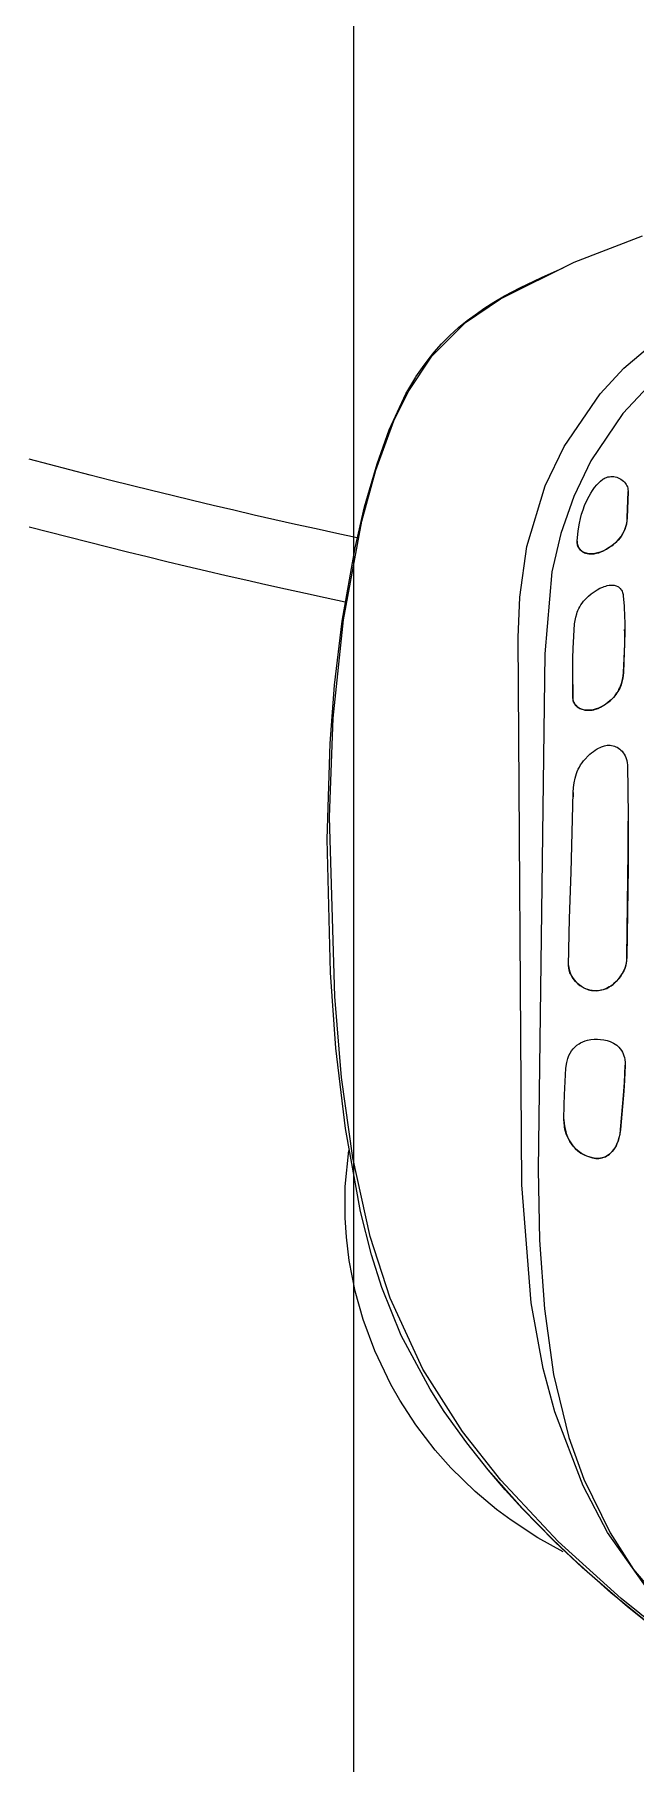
# Model space of a CAD drawing. Header units: inches. Extents: x 5931 to 10048, y 0 to 3185.
# Drawn here: x 7212.13 to 7215.43, y 950.05 to 959.54 of the extents above; entities that cross this region are included whole.
import ezdxf

# ---------------------------------------------------------------- set-up
doc = ezdxf.new("R2010")
doc.units = ezdxf.units.IN
doc.header["$LTSCALE"] = 48
doc.header["$MEASUREMENT"] = 0
doc.linetypes.add('DASHDOT2', pattern=[0.5, 0.25, -0.125, 0, -0.125])
for name, color, linetype in [('A-Eqpm-NIC', 8, 'DASHDOT2'), ('A-Flor-Case-Full Height', 8, 'Continuous'), ('A-Flor-Pattern', 8, 'Continuous')]:
    doc.layers.add(name, color=color, linetype=linetype)

# ---------------------------------------------------------------- blocks, each defined once
blk = doc.blocks.new('Precor_r815')
for p, q in [((6.4428, 55.4375), (6.4428, 55.4375)), ((6.4471, 55.2883), (6.4471, 55.2882)), ((6.5823, 55.0981), (6.5823, 55.098)), ((6.4678, 54.4064), (6.4678, 54.4063)), ((6.7473, 54.263), (6.7473, 54.263)), ((6.5946, 54.2067), (6.5946, 54.2067)), ((6.7453, 53.7212), (6.7453, 53.7211)), ((6.4489, 52.7819), (6.4489, 52.7818)), ((6.6145, 52.5894), (6.6145, 52.5894)), ((6.4592, 52.1643), (6.4592, 52.1642)), ((6.484, 51.7976), (6.484, 51.7975)), ((6.7958, 51.8552), (6.7958, 51.8551)), ((6.6387, 51.6354), (6.6387, 51.6354))]:
    blk.add_line(p, q)
for points in [[(6.2765, 48.95), (6.4816, 49.1212), (6.8266, 49.4459), (7.1427, 49.7964), (7.3533, 50.0748), (7.5714, 50.431), (7.7516, 50.8349), (7.8603, 51.1865), (7.9565, 51.6368), (8.0189, 52.0944), (8.0559, 52.5557), (8.0846, 53.5806), (8.064, 54.1451), (8.0076, 54.7066), (7.9061, 55.2697), (7.8307, 55.5594), (7.731, 55.8412), (7.6528, 56.0074), (7.5229, 56.2103), (7.3372, 56.4019), (7.1448, 56.537), (6.7394, 56.7469), (6.3633, 56.8969)], [(5.144, 48.2211), (5.1769, 48.2546), (5.4508, 48.3978), (5.8771, 48.7036), (6.0517, 48.8574), (6.3118, 49.1398), (6.5563, 49.499), (6.6906, 49.7638), (6.8459, 50.1876), (6.9095, 50.4343), (6.9756, 50.8092), (7.0277, 51.4829), (7.0467, 54.6051), (7.0381, 54.835), (6.9996, 55.1244), (6.8993, 55.4696), (6.7953, 55.6951), (6.5962, 55.9964), (6.4669, 56.1425), (6.2292, 56.3498), (6.0205, 56.4849), (5.5602, 56.6984), (5.4924, 56.7078)], [(7.6095, 56.0922), (7.5743, 56.1455), (7.5374, 56.1974), (7.5088, 56.2339), (7.4683, 56.2806), (7.4225, 56.3283), (7.3746, 56.3731), (7.3273, 56.4134), (7.284, 56.4471), (7.2302, 56.4856), (7.1815, 56.5178), (7.1217, 56.5541), (7.0341, 56.6026), (6.9193, 56.6597), (6.8004, 56.7146)], [(5.4203, 56.5649), (5.6659, 56.473), (5.9079, 56.3593), (6.1615, 56.1924), (6.3055, 56.0672), (6.471, 55.8835), (6.6475, 55.6135), (6.742, 55.4103), (6.8133, 55.1976), (6.8617, 54.9791), (6.9015, 54.5125), (6.9374, 51.5698), (6.9305, 51.166), (6.9033, 50.7747), (6.8523, 50.4004), (6.7683, 50.0408), (6.686, 49.8031), (6.5421, 49.4965), (6.4136, 49.2873), (6.1535, 48.9682), (5.8993, 48.7325), (5.6525, 48.5472), (5.1394, 48.2311)], [(7.5314, 50.3152), (7.6913, 50.6223), (7.7975, 50.8959), (7.8541, 51.082), (7.9147, 51.3304), (7.9977, 51.8037), (8.0494, 52.2622), (8.0794, 52.6929), (8.0977, 53.4539), (8.081, 53.9993), (8.0564, 54.334), (8.015, 54.6977), (7.9441, 55.1176), (7.8915, 55.3509), (7.823, 55.5965), (7.7562, 55.7892), (7.6644, 55.996), (7.6096, 56.0913)], [(6.5948, 55.4972), (6.5816, 55.5076), (6.5746, 55.5122), (6.5692, 55.5152), (6.5615, 55.5185), (6.5535, 55.5209), (6.5453, 55.5226), (6.5372, 55.5234), (6.5294, 55.5235), (6.5217, 55.5229), (6.5141, 55.5216), (6.5045, 55.519), (6.4969, 55.5162), (6.4896, 55.5127), (6.4826, 55.5086), (6.4755, 55.5035), (6.4688, 55.4978), (6.4627, 55.4914), (6.4564, 55.4834), (6.4526, 55.4773), (6.4493, 55.471), (6.4468, 55.4643), (6.445, 55.4578), (6.444, 55.4511), (6.4428, 55.4375)], [(6.7229, 55.1549), (6.7169, 55.2136), (6.7103, 55.2573), (6.7048, 55.2834), (6.6983, 55.3085), (6.6906, 55.3332), (6.6819, 55.3575), (6.6665, 55.3935), (6.6578, 55.411), (6.6483, 55.4281), (6.638, 55.4447), (6.6269, 55.4607), (6.6147, 55.4759), (6.5948, 55.4972)], [(6.4471, 55.2882), (6.4428, 55.4375)], [(6.4428, 55.4375), (6.4471, 55.2883)], [(6.4471, 55.2883), (6.4495, 55.2703), (6.4525, 55.2524), (6.4565, 55.2349), (6.4605, 55.222), (6.4638, 55.2137), (6.4676, 55.2055), (6.4764, 55.1896), (6.4866, 55.1746), (6.498, 55.1604), (6.5103, 55.1474), (6.5235, 55.1354), (6.5376, 55.1245), (6.5473, 55.1179), (6.5621, 55.109), (6.5823, 55.0981)], [(6.5823, 55.098), (6.5622, 55.1097), (6.5426, 55.1221), (6.5331, 55.1287), (6.5239, 55.1356), (6.5151, 55.143), (6.5043, 55.1533), (6.4921, 55.1672), (6.4811, 55.1821), (6.4716, 55.1981), (6.4634, 55.2149), (6.4568, 55.2324), (6.4519, 55.2504), (6.4487, 55.2687), (6.4471, 55.2882)], [(6.5823, 55.0981), (6.5965, 55.0927), (6.6109, 55.0879), (6.6181, 55.0859), (6.6254, 55.0843), (6.6328, 55.083), (6.6408, 55.0823), (6.6494, 55.0822), (6.658, 55.0828), (6.6665, 55.0842), (6.672, 55.0855), (6.6786, 55.0877), (6.685, 55.0903), (6.6912, 55.0936), (6.6951, 55.0961), (6.6997, 55.0996), (6.7041, 55.1035), (6.7089, 55.1089), (6.7139, 55.1162), (6.7166, 55.1214), (6.7188, 55.1269), (6.7205, 55.1323), (6.7218, 55.1379), (6.7226, 55.1436), (6.7229, 55.1493), (6.7229, 55.1549)], [(6.7229, 55.1548), (6.7221, 55.142), (6.7212, 55.1356), (6.7197, 55.1294), (6.7182, 55.1249), (6.7155, 55.119), (6.7123, 55.1135), (6.7086, 55.1084), (6.7048, 55.1042), (6.7007, 55.1003), (6.6962, 55.0968), (6.6927, 55.0944), (6.6876, 55.0915), (6.6824, 55.089), (6.677, 55.087), (6.6678, 55.0844), (6.6591, 55.083), (6.6503, 55.0823), (6.6414, 55.0823), (6.629, 55.0834), (6.6167, 55.0856), (6.6046, 55.089), (6.5931, 55.0933), (6.5823, 55.098)], [(6.4698, 54.8432), (6.4653, 54.7832), (6.4621, 54.723), (6.4613, 54.6929), (6.4612, 54.6327), (6.4636, 54.519), (6.4678, 54.4064)], [(6.6138, 54.8778), (6.5979, 54.8857), (6.5819, 54.8929), (6.5737, 54.8961), (6.5655, 54.8988), (6.5571, 54.901), (6.5464, 54.903), (6.5399, 54.9037), (6.5334, 54.9039), (6.5268, 54.9037), (6.5203, 54.9029), (6.5138, 54.9016), (6.5076, 54.8996), (6.5002, 54.8962), (6.496, 54.8936), (6.4921, 54.8907), (6.4885, 54.8874), (6.4851, 54.8838), (6.4822, 54.8799), (6.4795, 54.8757), (6.4762, 54.869), (6.4738, 54.8628), (6.4719, 54.8564), (6.4706, 54.8498), (6.4698, 54.8432)], [(6.7382, 54.6832), (6.7345, 54.7022), (6.7304, 54.721), (6.7254, 54.7396), (6.7224, 54.7487), (6.7186, 54.7589), (6.7136, 54.77), (6.7081, 54.7808), (6.702, 54.7914), (6.6953, 54.8016), (6.6881, 54.8115), (6.6803, 54.8209), (6.6686, 54.8334), (6.6613, 54.8404), (6.646, 54.8535), (6.6301, 54.8658), (6.6138, 54.8778)], [(6.4678, 54.4063), (6.4617, 54.5644), (6.4608, 54.6096), (6.4612, 54.6321), (6.462, 54.6514)], [(6.7473, 54.263), (6.7473, 54.375), (6.746, 54.4871), (6.7445, 54.5431), (6.7382, 54.6832)], [(6.4678, 54.4064), (6.4706, 54.3856), (6.4739, 54.3651), (6.4785, 54.3449), (6.4814, 54.3351), (6.4849, 54.3253), (6.489, 54.3158), (6.4935, 54.3064), (6.4986, 54.2973), (6.5041, 54.2884), (6.51, 54.2797), (6.523, 54.2633), (6.5368, 54.2486), (6.5517, 54.2352), (6.5676, 54.2231), (6.5759, 54.2176), (6.5946, 54.2067)], [(6.5946, 54.2067), (6.5766, 54.2184), (6.559, 54.2307), (6.5423, 54.244), (6.5306, 54.2549), (6.5232, 54.2627), (6.5163, 54.271), (6.5099, 54.2796), (6.5039, 54.2886), (6.4983, 54.2979), (6.4931, 54.3075), (6.4884, 54.3173), (6.4808, 54.3365), (6.475, 54.3558), (6.4709, 54.3755), (6.4694, 54.3855), (6.4678, 54.4063)], [(6.7473, 54.263), (6.7459, 54.2505), (6.7447, 54.2444), (6.7434, 54.2399), (6.7412, 54.2341), (6.7383, 54.2286), (6.7349, 54.2233), (6.731, 54.2184), (6.7269, 54.214), (6.7225, 54.21), (6.7177, 54.2063), (6.7138, 54.2037), (6.708, 54.2004), (6.702, 54.1976), (6.6958, 54.1952), (6.6902, 54.1935), (6.6806, 54.1913), (6.6708, 54.19), (6.6609, 54.1896), (6.6509, 54.1899), (6.6409, 54.191), (6.631, 54.1929), (6.6213, 54.1956), (6.614, 54.1982), (6.6075, 54.2008), (6.5946, 54.2067)], [(6.5946, 54.2067), (6.6062, 54.2019), (6.6179, 54.1974), (6.6298, 54.1936), (6.6415, 54.191), (6.6521, 54.1898), (6.6628, 54.1895), (6.6736, 54.1903), (6.6789, 54.1911), (6.6872, 54.1928), (6.6953, 54.1951), (6.7032, 54.1982), (6.7118, 54.2026), (6.7176, 54.2063), (6.723, 54.2105), (6.728, 54.2152), (6.7326, 54.2203), (6.7367, 54.2259), (6.7401, 54.2319), (6.7422, 54.2367), (6.7442, 54.243), (6.7456, 54.2496), (6.7473, 54.263)], [(6.7472, 54.3368), (6.7473, 54.263)], [(6.589, 53.9817), (6.5729, 53.9872), (6.5648, 53.9893), (6.5586, 53.9904), (6.5502, 53.991), (6.5417, 53.9907), (6.5333, 53.9896), (6.5252, 53.9877), (6.5177, 53.9852), (6.5105, 53.9821), (6.5035, 53.9785), (6.4949, 53.9728), (6.4882, 53.9676), (6.482, 53.9618), (6.4761, 53.9556), (6.4697, 53.9477), (6.464, 53.9394), (6.459, 53.9306), (6.4548, 53.9209), (6.4527, 53.915), (6.4496, 53.903), (6.4472, 53.8906), (6.4453, 53.8781)], [(6.7453, 53.7212), (6.7427, 53.7485), (6.7393, 53.7755), (6.7344, 53.8022), (6.731, 53.8153), (6.727, 53.8283), (6.7222, 53.841), (6.7167, 53.8536), (6.7105, 53.8658), (6.7037, 53.8778), (6.6963, 53.8894), (6.6882, 53.9007), (6.6797, 53.9116), (6.6626, 53.9303), (6.6535, 53.9391), (6.6439, 53.9474), (6.634, 53.9552), (6.6237, 53.9624), (6.6131, 53.969), (6.589, 53.9817)], [(6.4453, 53.8781), (6.4426, 53.5858), (6.443, 53.2935), (6.4489, 52.7819)], [(6.7702, 52.7343), (6.7644, 53.0009), (6.755, 53.2666), (6.7453, 53.7212)], [(6.7453, 53.7211), (6.7456, 53.6953)], [(6.4489, 52.7818), (6.4416, 53.3847), (6.4424, 53.5565)], [(6.4489, 52.7819), (6.4512, 52.7639), (6.454, 52.746), (6.4579, 52.7285), (6.4632, 52.7114), (6.4666, 52.7031), (6.4746, 52.687), (6.4841, 52.6716), (6.4949, 52.657), (6.508, 52.6421), (6.5224, 52.6284), (6.5301, 52.6222), (6.5381, 52.6163), (6.5464, 52.6109), (6.5562, 52.6053), (6.5678, 52.5999), (6.5798, 52.5955), (6.5921, 52.5923), (6.599, 52.5911), (6.6145, 52.5894)], [(6.6145, 52.5894), (6.5868, 52.5946), (6.5733, 52.5982), (6.5603, 52.6032), (6.548, 52.6096), (6.5363, 52.6172), (6.5252, 52.6258), (6.5164, 52.6337), (6.5096, 52.6403), (6.497, 52.6545), (6.4857, 52.6697), (6.4756, 52.6857), (6.4669, 52.7028), (6.4596, 52.7206), (6.4542, 52.7389), (6.4523, 52.7482), (6.4507, 52.7587), (6.4489, 52.7818)], [(6.7702, 52.7343), (6.7666, 52.7099), (6.7638, 52.698), (6.7601, 52.6865), (6.7577, 52.681), (6.7522, 52.6702), (6.7457, 52.6599), (6.7384, 52.6501), (6.7289, 52.6391), (6.7186, 52.6289), (6.7075, 52.6196), (6.6955, 52.6112), (6.6823, 52.6038), (6.6685, 52.5978), (6.6613, 52.5953), (6.6541, 52.5933), (6.6446, 52.5915), (6.6318, 52.5901), (6.6145, 52.5894)], [(6.6145, 52.5894), (6.6401, 52.5915), (6.6527, 52.5935), (6.665, 52.5967), (6.6769, 52.6012), (6.6884, 52.607), (6.6993, 52.6137), (6.7125, 52.6236), (6.7225, 52.6326), (6.7317, 52.6422), (6.7403, 52.6526), (6.749, 52.6651), (6.7565, 52.6783), (6.7597, 52.6851), (6.7624, 52.6921), (6.7647, 52.6992), (6.7671, 52.709), (6.7684, 52.7174), (6.7702, 52.7343)], [(6.7852, 52.1469), (6.7806, 52.1793), (6.7751, 52.203), (6.7686, 52.2204), (6.7621, 52.2334), (6.7544, 52.2459), (6.7456, 52.2576), (6.7356, 52.2684), (6.7247, 52.2783), (6.7128, 52.287), (6.7037, 52.2926), (6.6917, 52.2986), (6.6793, 52.3036), (6.6664, 52.3075), (6.647, 52.3114), (6.6296, 52.313), (6.612, 52.3131), (6.5945, 52.3119), (6.5763, 52.3092), (6.5584, 52.3051), (6.5412, 52.2992), (6.5238, 52.2909), (6.5142, 52.2849), (6.5052, 52.2782), (6.4929, 52.2667), (6.4857, 52.2581), (6.4793, 52.2488), (6.4738, 52.2389), (6.4693, 52.2289), (6.4657, 52.2188), (6.463, 52.2085), (6.4611, 52.198), (6.4596, 52.1809), (6.4592, 52.1643)], [(6.4592, 52.1643), (6.4627, 52.0783), (6.4665, 52.0169), (6.484, 51.7976)], [(6.484, 51.7975), (6.4683, 51.9919), (6.4634, 52.0656), (6.4592, 52.1642)], [(6.7958, 51.8552), (6.7941, 51.9379), (6.7921, 51.9961), (6.7852, 52.1469)], [(6.484, 51.7976), (6.4881, 51.7734), (6.4931, 51.7496), (6.4962, 51.7379), (6.4998, 51.7264), (6.504, 51.7152), (6.5093, 51.7038), (6.5156, 51.6924), (6.5229, 51.6816), (6.5311, 51.6714), (6.5369, 51.6651), (6.5446, 51.6579), (6.5529, 51.6514), (6.5618, 51.6457), (6.5681, 51.6424), (6.5763, 51.6388), (6.5849, 51.636), (6.5937, 51.6339), (6.6027, 51.6327), (6.6118, 51.6322), (6.6209, 51.6326), (6.63, 51.6337), (6.6387, 51.6354)], [(6.6387, 51.6354), (6.6198, 51.6329), (6.6104, 51.6324), (6.6034, 51.6326), (6.594, 51.6337), (6.5848, 51.6358), (6.5759, 51.6389), (6.5674, 51.6426), (6.5597, 51.6469), (6.5523, 51.6518), (6.5454, 51.6572), (6.5396, 51.6623), (6.5304, 51.6721), (6.5222, 51.6827), (6.5148, 51.694), (6.5091, 51.7043), (6.5047, 51.7133), (6.5007, 51.7226), (6.4972, 51.732), (6.4914, 51.7514), (6.4873, 51.7711), (6.484, 51.7975)], [(6.6387, 51.6354), (6.6697, 51.6464), (6.6846, 51.653), (6.6988, 51.6609), (6.7122, 51.6702), (6.7246, 51.6809), (6.7361, 51.6926), (6.7441, 51.7019), (6.754, 51.7153), (6.7629, 51.7292), (6.7707, 51.7437), (6.7761, 51.7555), (6.7829, 51.7734), (6.7882, 51.7916), (6.7921, 51.8102), (6.7934, 51.8195), (6.7949, 51.8361), (6.7958, 51.8552)], [(6.7958, 51.8551), (6.7935, 51.8318), (6.7906, 51.8087), (6.7861, 51.7859), (6.7831, 51.7747), (6.7764, 51.7556), (6.7681, 51.738), (6.7581, 51.721), (6.7466, 51.7049), (6.7335, 51.6897), (6.7191, 51.6758), (6.7113, 51.6695), (6.7033, 51.6636), (6.6949, 51.6583), (6.6806, 51.6508), (6.667, 51.6451), (6.6387, 51.6354)], [(6.8, 49.3884), (6.939, 49.468), (7.0865, 49.5684), (7.1659, 49.6298), (7.2838, 49.7322), (7.4169, 49.8671), (7.5038, 49.9689), (7.61, 50.1123), (7.6989, 50.254), (7.7471, 50.342), (7.8357, 50.5344), (7.8994, 50.713), (7.9429, 50.8745), (7.9759, 51.0498), (7.9915, 51.1828), (7.9984, 51.2941), (7.9983, 51.4725), (7.9791, 51.6782)], [(5.1459, 48.1826), (5.5321, 48.4077), (5.8514, 48.6152), (6.0181, 48.7339), (6.2277, 48.8941), (6.5369, 49.1539), (6.7432, 49.3452), (6.8611, 49.4623), (7.0244, 49.636), (7.2122, 49.8564), (7.3302, 50.0098), (7.4542, 50.189), (7.5314, 50.3152)], [(5.1454, 48.1818), (5.33, 48.2877), (5.6129, 48.4602), (5.9495, 48.6853), (6.22, 48.8873), (6.4465, 49.0738), (6.6957, 49.2981), (6.843, 49.4424), (7.0251, 49.6357), (7.1192, 49.7421), (7.2207, 49.8678)]]:
    blk.add_lwpolyline(points)
for radius, start, end in [(33.373, 275.15825, 287.04912), (36.627, 282.507, 285.41702), (37, 282.48486, 285.25778)]:
    blk.add_arc((0, 90.9313), radius, start, end)
blk = doc.blocks.new('floor pattern 1st floor')
at = {"layer": 'A-Flor-Pattern'}
h = blk.add_hatch(dxfattribs=at)
h.set_pattern_fill('WOODS_BOARD_WIDE', color=256, scale=3, pattern_type=2)
h.set_pattern_definition([(0, (2343, 1229.155), (0, 6), []), (90, (2343, 1229.155), (-12, 12), [6, -42]), (90, (2367, 1235.155), (-12, 12), [6, -42])])
edge = h.paths.add_edge_path(flags=16)
edge.add_line((2149.545, 1020.6322), (2161.545, 1020.6322))
edge.add_ellipse((2161.545, 1015.6322), major_axis=(-3.5355, -3.5355), ratio=1, start_angle=135, end_angle=225, ccw=False)
edge.add_line((2166.545, 1015.6322), (2166.545, 984.6322))
edge.add_ellipse((2161.545, 984.6322), major_axis=(3.5355, -3.5355), ratio=1, start_angle=315, end_angle=405, ccw=False)
edge.add_line((2161.545, 979.6322), (2156.545, 979.6322))
edge.add_line((2156.545, 979.6322), (2156.545, 955.6322))
edge.add_line((2156.545, 955.6322), (2147.545, 955.6322))
edge.add_line((2147.545, 955.6322), (2126.545, 955.6322))
edge.add_line((2126.545, 955.6322), (2126.545, 995.431))
edge.add_line((2126.545, 995.431), (2126.545, 1010.6322))
edge.add_line((2126.545, 1010.6322), (2144.545, 1010.6322))
edge.add_line((2144.545, 1010.6322), (2144.545, 1015.6322))
edge.add_ellipse((2148.7432, 1016.4341), major_axis=(3.1948, 3.1948), ratio=0.85373, start_angle=38.50713, end_angle=141.49287, ccw=False)
edge = h.paths.add_edge_path(flags=16)
edge.add_ellipse((2192.3469, 952.4341), major_axis=(-3.1924, 3.1924), ratio=0.855373, start_angle=218.45347, end_angle=321.54653, ccw=False)
edge.add_line((2196.545, 951.6322), (2196.5315, 920.2652))
edge.add_ellipse((2191.545, 920.6322), major_axis=(-3.5355, -3.5355), ratio=1, start_angle=45, end_angle=130.79032, ccw=False)
edge.add_line((2191.545, 915.6322), (2186.7141, 915.6322))
edge.add_line((2186.7141, 915.6322), (2186.545, 891.6322))
edge.add_line((2186.545, 891.6322), (2177.545, 891.6322))
edge.add_line((2177.545, 891.6322), (2156.545, 891.6322))
edge.add_line((2156.545, 891.6322), (2156.545, 931.431))
edge.add_line((2156.545, 931.431), (2156.545, 946.6322))
edge.add_line((2156.545, 946.6322), (2174.545, 946.6322))
edge.add_line((2174.545, 946.6322), (2174.545, 951.6322))
edge.add_ellipse((2179.545, 951.6322), major_axis=(3.5355, -3.5355), ratio=1, start_angle=135, end_angle=225, ccw=False)
edge.add_line((2179.545, 956.6322), (2191.545, 956.6322))
edge = h.paths.add_edge_path(flags=16)
edge.add_ellipse((2066.3997, 1141.2807), major_axis=(0, 0.0156), ratio=1, start_angle=270, end_angle=337.73068)
edge.add_line((2066.4056, 1141.2951), (2066.4056, 1141.2867))
edge.add_line((2066.4056, 1141.2867), (2066.4056, 1140.7527))
edge.add_line((2066.4056, 1140.7527), (2066.3997, 1140.7527))
edge.add_line((2066.3997, 1140.7527), (2066.3997, 1140.7072))
edge.add_line((2066.3997, 1140.7072), (2049.1278, 1140.7072))
edge.add_line((2049.1278, 1140.7072), (2045.1001, 1140.7072))
edge.add_line((2045.1001, 1140.7072), (2032.7596, 1140.7072))
edge.add_line((2032.7596, 1140.7072), (2030.3778, 1140.7072))
edge.add_line((2030.3778, 1140.7072), (2028.0028, 1140.7072))
edge.add_line((2028.0028, 1140.7072), (2028.0028, 1140.7527))
edge.add_line((2028.0028, 1140.7527), (2027.9969, 1140.7527))
edge.add_line((2027.9969, 1140.7527), (2027.9969, 1141.2867))
edge.add_line((2027.9969, 1141.2867), (2027.9969, 1141.2951))
edge.add_ellipse((2028.0028, 1141.2807), major_axis=(0, 0.0156), ratio=1, start_angle=22.26932, end_angle=90)
edge.add_line((2027.9872, 1141.2807), (2027.9872, 1140.7072))
edge.add_line((2027.9872, 1140.7072), (2027.9513, 1140.7072))
edge.add_line((2027.9513, 1140.7072), (2027.9513, 1141.2807))
edge.add_line((2027.9513, 1141.2807), (2027.9513, 1141.2867))
edge.add_ellipse((2027.9968, 1141.2867), major_axis=(0.0455, 0), ratio=1, start_angle=90, end_angle=180, ccw=False)
edge.add_line((2027.9968, 1141.3322), (2027.9969, 1141.3322))
edge.add_line((2027.9969, 1141.3322), (2028.0028, 1141.3322))
edge.add_line((2028.0028, 1141.3322), (2033.8793, 1141.3322))
edge.add_line((2033.8793, 1141.3322), (2033.8793, 1141.9057))
edge.add_ellipse((2033.9308, 1141.9057), major_axis=(0.0515, 0), ratio=1, start_angle=90, end_angle=180, ccw=False)
edge.add_line((2033.9308, 1141.9572), (2036.1293, 1141.9572))
edge.add_line((2036.1293, 1141.9572), (2036.1293, 1145.9295))
edge.add_ellipse((2037.8793, 1152.7072), major_axis=(7, 0), ratio=1, start_angle=180, end_angle=255.52249, ccw=False)
edge.add_ellipse((2037.8793, 1152.7072), major_axis=(7, 0), ratio=1, start_angle=0, end_angle=180, ccw=False)
edge.add_ellipse((2037.8793, 1152.7072), major_axis=(7, 0), ratio=1, start_angle=284.47751, end_angle=360, ccw=False)
edge.add_line((2039.6293, 1145.9295), (2039.6293, 1141.9572))
edge.add_line((2039.6293, 1141.9572), (2041.8278, 1141.9572))
edge.add_ellipse((2041.8278, 1141.9057), major_axis=(0.0515, 0), ratio=1, start_angle=360, end_angle=450, ccw=False)
edge.add_line((2041.8793, 1141.9057), (2041.8793, 1141.3322))
edge.add_line((2041.8793, 1141.3322), (2052.5763, 1141.3322))
edge.add_line((2052.5763, 1141.3322), (2052.5763, 1141.9057))
edge.add_ellipse((2052.6278, 1141.9057), major_axis=(0.0515, 0), ratio=1, start_angle=90, end_angle=180, ccw=False)
edge.add_line((2052.6278, 1141.9572), (2054.8263, 1141.9572))
edge.add_line((2054.8263, 1141.9572), (2054.8263, 1145.9295))
edge.add_ellipse((2056.5763, 1152.7072), major_axis=(7, 0), ratio=1, start_angle=180, end_angle=255.52249, ccw=False)
edge.add_ellipse((2056.5763, 1152.7072), major_axis=(7, 0), ratio=1, start_angle=0, end_angle=180, ccw=False)
edge.add_ellipse((2056.5763, 1152.7072), major_axis=(7, 0), ratio=1, start_angle=284.47751, end_angle=360, ccw=False)
edge.add_line((2058.3263, 1145.9295), (2058.3263, 1141.9572))
edge.add_line((2058.3263, 1141.9572), (2060.5248, 1141.9572))
edge.add_ellipse((2060.5248, 1141.9057), major_axis=(0.0515, 0), ratio=1, start_angle=360, end_angle=450, ccw=False)
edge.add_line((2060.5763, 1141.9057), (2060.5763, 1141.3322))
edge.add_line((2060.5763, 1141.3322), (2066.3997, 1141.3322))
edge.add_line((2066.3997, 1141.3322), (2066.4056, 1141.3322))
edge.add_line((2066.4056, 1141.3322), (2066.4057, 1141.3322))
edge.add_ellipse((2066.4057, 1141.2867), major_axis=(0.0455, 0), ratio=1, start_angle=360, end_angle=450, ccw=False)
edge.add_line((2066.4513, 1141.2867), (2066.4513, 1141.2807))
edge.add_line((2066.4513, 1141.2807), (2066.4513, 1140.7072))
edge.add_line((2066.4513, 1140.7072), (2066.4154, 1140.7072))
edge.add_line((2066.4154, 1140.7072), (2066.4154, 1141.2807))
edge = h.paths.add_edge_path(flags=16)
edge.add_ellipse((2444.8292, 1074.381), major_axis=(-118.2279, -0.0387), ratio=0.67080297, start_angle=0, end_angle=360)
h.paths.add_polyline_path([(2248.8, 1035.4972), (2231.2, 1035.4972), (2231.2, 1051.0172), (2248.8, 1051.0172)], flags=16)
h.paths.add_polyline_path([(2082.295, 971.0822), (2080.545, 971.0822), (2080.545, 1020.6322), (2082.295, 1020.6322)], flags=16)
h.paths.add_polyline_path([(2176.17, 1088.7072), (2128.17, 1088.7072), (2128.17, 1056.7072), (2176.17, 1056.7072)], flags=16)
h.paths.add_polyline_path([(2082.795, 1013.3525), (2084.545, 1013.3525), (2084.545, 889.6322), (2082.795, 889.6322)], flags=16)
h.paths.add_polyline_path([(2647.161, 890.6322), (2647.911, 890.6322), (2647.911, 885.0072), (2647.161, 885.0072)], flags=17)
h.paths.add_polyline_path([(2904.9508, 1517.4972), (2903.2, 1517.4972), (2903.2, 1603.9407), (2838.3795, 1603.9407), (2838.3795, 1227.955), (2473.75, 1227.955), (2473.75, 1224.7937), (2343.75, 1224.7937), (2343.75, 1227.955), (2248.295, 1227.955), (2248.295, 1213.6322), (2077.625, 1213.6322), (2077.625, 1355.1322), (2019.625, 1355.1322), (2019.625, 1232.0072), (2025.81, 1232.0072), (2025.81, 1213.6322), (2006.19, 1213.6322), (2006.19, 1226.7572), (1903.615, 1226.7572), (1903.615, 1213.6322), (1889.75, 1213.6322), (1889.75, 1212.8822), (1884.25, 1212.8822), (1884.25, 1252.7572), (1889.75, 1252.7572), (1889.75, 1252.0072), (1902, 1252.0072), (1902, 1420.0072), (1885.75, 1420.0072), (1885.75, 1438.0072), (1751.625, 1438.0072), (1751.625, 1252.7572), (1758.31, 1252.7572), (1758.31, 1212.8822), (1756.81, 1212.8822), (1756.81, 1173.2572), (1347.75, 1173.2572), (1347.75, 1179.2572), (1414.74, 1179.2572), (1414.74, 1233.5072), (1410.74, 1233.5072), (1410.74, 1240.2491), (1356.74, 1240.2491), (1356.74, 1233.5072), (1269.125, 1233.5072), (1269.125, 1173.2572), (980.455, 1173.2572), (980.455, 1209.2072), (835.81, 1209.2072), (835.81, 1173.2572), (707.3769, 1173.2572), (707.3769, 1113.2572), (1275.75, 1113.2572), (1275.75, 1101.2572), (1347.75, 1101.2572), (1347.75, 1113.2572), (1800.625, 1113.2572), (1800.625, 1077.2572), (1858.625, 1077.2572), (1858.625, 1113.2572), (1885.75, 1113.2572), (1885.75, 1158.4572), (2017.2013, 1158.4572), (2017.2013, 1140.7072), (2077.2013, 1140.7072), (2077.2013, 1158.4572), (2176.17, 1158.4572), (2176.17, 1129.5822), (2082.0763, 1129.5822), (2082.0763, 1127.4572), (2027.085, 1127.4572), (2027.085, 1061.4572), (2086.795, 1061.4572), (2086.795, 1056.5822), (2024.71, 1056.5822), (2024.71, 987.1322), (2072.795, 987.1322), (2072.795, 1017.7275), (2080.045, 1017.7275), (2080.045, 890.6322), (2059.8097, 890.6322), (2059.8097, 885.0074), (2386.0006, 885.0072), (2386.0183, 985.8914), (2427.0059, 985.8914), (2427.0059, 986.5101), (2501.0306, 986.5101), (2501.0306, 985.8914), (2542.0183, 985.8914), (2542.0183, 885.0072), (2647.161, 885.0072), (2647.161, 1054.5072), (2790.9145, 1054.5072), (2790.9145, 1108.5072), (2664.9294, 1108.5072), (2664.9294, 1114.5072), (2881.955, 1114.5072), (2881.955, 1158.6276), (2917.955, 1158.6276), (2917.955, 1114.5072), (2978.205, 1114.5072), (2978.205, 1227.955), (2920.8649, 1227.955), (2920.865, 1226.455), (2902.77, 1226.4529), (2902.77, 1231.7029), (2891.52, 1231.7029), (2891.52, 1397.6448), (2882.27, 1397.6448), (2882.27, 1453.0572), (2891.5194, 1453.056), (2902.77, 1453.056), (2902.77, 1457.9972), (2921.23, 1457.9972), (2921.23, 1455.9322), (2978.205, 1455.9322), (2978.205, 1516.5323), (2962.2, 1516.5323), (2962.2, 1517.4972)])
h = blk.add_hatch(dxfattribs=at)
h.set_pattern_fill('NET', color=256, scale=144)
h.set_pattern_definition([(0, (3055.871, 1522.532), (0, 18), []), (90, (3055.871, 1522.532), (-18, 1e-15), [])])
h.paths.add_polyline_path([(1124.625, 1107.2572), (1124.625, 1053.9672), (1130.31, 1053.9672), (1130.31, 1032.5472), (1124.625, 1032.5472), (1124.625, 894.1322), (1128.5, 894.1322), (1128.5006, 893.1322), (1559.51, 893.1322), (1559.51, 893.8393), (1559.51, 895.5573), (1559.385, 1107.2572), (1353.75, 1107.2572), (1353.75, 1095.2572), (1269.75, 1095.2572), (1269.75, 1107.2572)])

msp = doc.modelspace()

# ---------------------------------------------------------------- block references
at = {"layer": 'A-Eqpm-NIC', "xscale": -0.9981457892836261, "yscale": 0.9613000631475188}
msp.add_blockref('Precor_r815', (7221.8187, 903.7386), dxfattribs=at)
at = {"layer": 'A-Flor-Case-Full Height'}
msp.add_blockref('floor pattern 1st floor', (6000, 0), dxfattribs=at)

doc.saveas('drawing.dxf')
